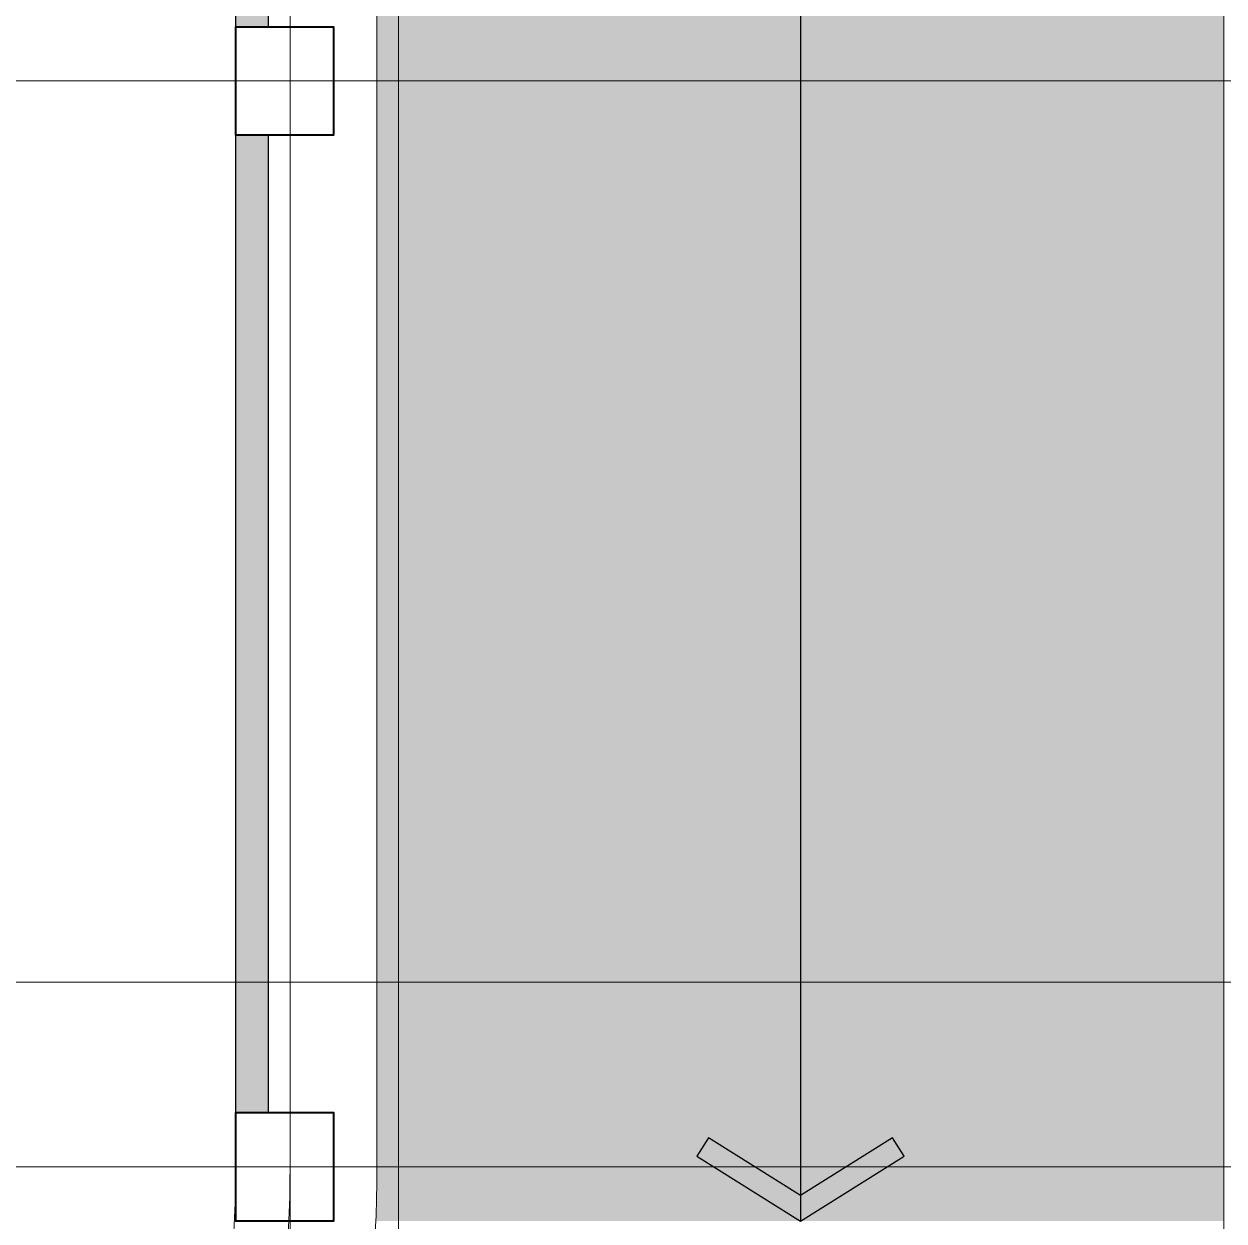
# Model space of a CAD drawing. Header units: millimetres. Extents: x 4003075 to 5615882, y 1445368 to 2591247.
# Drawn here: x 5352125 to 5363175, y 2467168 to 2478193 of the extents above; entities that cross this region are included whole.
import ezdxf

# ---------------------------------------------------------------- set-up
doc = ezdxf.new("R2010")
doc.units = ezdxf.units.MM
doc.layers.add('XR-평면도$0$!!파라펫', color=9, linetype='Continuous')
doc.layers.add('XR-평면도$0$A-ELEV-PATT', color=9, linetype='Continuous')
for name, color, linetype, lineweight in [('XR-평면도$0$A-CNTL', 9, 'Continuous', 15), ('XR-평면도$0$A-CONC-LIN1', 9, 'Continuous', 40), ('XR-평면도$0$A-ELEV-LIN2', 9, 'Continuous', 25), ('XR-평면도$0$A-ELEV-LIN3', 9, 'Continuous', 18), ('XR-평면도$0$A-XXXX-SYMB', 9, 'Continuous', 25)]:
    doc.layers.add(name, color=color, linetype=linetype, lineweight=lineweight)

# ---------------------------------------------------------------- blocks, each defined once
blk = doc.blocks.new('XR-평면도$0$RAMP_내려감(기준층) (220802)')
at = {"layer": 'XR-평면도$0$A-ELEV-PATT'}
h = blk.add_hatch(dxfattribs=at)
h.set_pattern_fill('HEX', color=256, scale=100, angle=135)
h.set_pattern_definition([(135, (-1188188.16, -722710.9), (-388.8564, -388.8564), [317.5, -635]), (255, (-1188188.16, -722710.9), (531.18773, -142.33132), [317.5, -635]), (195, (-1188412.67, -722486.4), (142.33132, -531.18773), [317.5, -635])])
edge = h.paths.add_edge_path()
edge.add_arc((0, -15000), 12100, 540, 542.3683)
edge.add_line((-12090, -15500), (-19900, -15500))
edge.add_line((-19900, -15500), (-19900, 15000))
edge.add_arc((0, 15000), 19900, 0, 180, ccw=False)
edge.add_line((19900, 15000), (19900, -15500))
edge.add_line((19900, -15500), (12090, -15500))
edge.add_arc((0, -15000), 12100, 717.6317, 720)
edge.add_line((12100, -15000), (12100, 15000))
edge.add_arc((0, 15000), 12100, 360, 540)
edge.add_line((-12100, 15000), (-12100, -15000))
at = {"layer": 'XR-평면도$0$A-CNTL', "ltscale": 300}
for points in [[(11300, 40700), (11300, -40700)], [(-25700, -5000), (25700, -5000)], [(-25700, -15000), (25700, -15000)]]:
    blk.add_lwpolyline(points, dxfattribs=at)
for points in [[(-20700, 15000), (-20700, -15000, 0.414214), (0, -35700, 0.414214), (20700, -15000), (20700, 15000, 0.414214), (0, 35700, 0.414214)], [(-11300, 15000), (-11300, -15000, 0.414214), (0, -26300, 0.414214), (11300, -15000), (11300, 15000, 0.414214), (0, 26300, 0.414214)]]:
    blk.add_lwpolyline(points, format="xyb", close=True, dxfattribs=at)
at = {"layer": 'XR-평면도$0$A-CONC-LIN1'}
for points in [[(10800, -4500), (11700, -4500), (11700, -5500), (10800, -5500)], [(10800, -14500), (11700, -14500), (11700, -15500), (10800, -15500)]]:
    blk.add_lwpolyline(points, close=True, dxfattribs=at)
at = {"layer": 'XR-평면도$0$A-ELEV-LIN2'}
for points in [[(10800, -4500), (10800, 4500)], [(11100, -4500), (11100, 4500)], [(10800, -14500), (10800, -5500)], [(11100, -14500), (11100, -5500)]]:
    blk.add_lwpolyline(points, dxfattribs=at)
at = {"layer": 'XR-평면도$0$A-ELEV-LIN3'}
blk.add_lwpolyline([(19900, -36700), (19900, 15000, 0.414214), (0, 34900, 0.414214), (-19900, 15000), (-19900, -36700)], format="xyb", dxfattribs=at)
blk.add_lwpolyline([(-12100, 15000), (-12100, -15000, 0.414214), (0, -27100, 0.414214), (12100, -15000), (12100, 15000, 0.414214), (0, 27100, 0.414214)], format="xyb", close=True, dxfattribs=at)
at = {"layer": 'XR-평면도$0$A-XXXX-SYMB'}
blk.add_lwpolyline([(-16000, -15500), (-16000, 15000, -0.414214), (0, 31000, -0.414214), (16000, 15000), (16000, -15500)], format="xyb", dxfattribs=at)
blk.add_lwpolyline([(15046, -14904), (16000, -15500), (16954, -14904), (16848, -14734), (16000, -15264), (15152, -14734)], close=True, dxfattribs=at)
blk = doc.blocks.new('XR-평면도$0$중심선(210216)')
at = {"layer": 'XR-평면도$0$A-CNTL', "ltscale": 300}
for points in [[(33000, 206000), (33000, -10000)], [(-10000, 130000), (186000, 130000)]]:
    blk.add_lwpolyline(points, dxfattribs=at)
blk = doc.blocks.new('XR-평면도$0$3층진출파라펫')
at = {"layer": 'XR-평면도$0$!!파라펫'}
h = blk.add_hatch(color=9, dxfattribs=at)
h.dxf.hatch_style = 1
h.paths.add_polyline_path([(550903, 1195372), (551203, 1195372), (551203, 1186372), (550903, 1186372)])
h.paths.add_polyline_path([(529303, 1195372), (529303, 1186372), (529003, 1186372), (529003, 1195372), (529303, 1195372)])
h = blk.add_hatch(color=9, dxfattribs=at)
h.dxf.hatch_style = 1
h.paths.add_polyline_path([(550903, 1176372), (551203, 1176372), (551203, 1185372), (550903, 1185372)])
h.paths.add_polyline_path([(529303, 1176372), (529303, 1185372), (529003, 1185372), (529003, 1176372), (529303, 1176372)])

msp = doc.modelspace()

# ---------------------------------------------------------------- linework, layer by layer
at = {"layer": 'XR-평면도$0$A-ELEV-LIN3'}
msp.add_lwpolyline([(5332475, 2497667.6), (5332475, 2467667.6, 0.4142136), (5343275, 2456867.6, 0.4142136), (5354075, 2467667.6), (5354075, 2497667.6, 0.4142136), (5343275, 2508467.6, 0.4142136)], format="xyb", close=True, dxfattribs=at)
msp.add_lwpolyline([(5332475, 2497667.6), (5332475, 2467667.6, 0.4142136), (5343275, 2456867.6, 0.4142136), (5354075, 2467667.6), (5354075, 2497667.6, 0.4142136), (5343275, 2508467.6, 0.4142136)], format="xyb", close=True, dxfattribs=at)
msp.add_lwpolyline([(5332475, 2497667.6), (5332475, 2467667.6, 0.4142136), (5343275, 2456867.6, 0.4142136), (5354075, 2467667.6), (5354075, 2497667.6, 0.4142136), (5343275, 2508467.6, 0.4142136)], format="xyb", close=True, dxfattribs=at)

# ---------------------------------------------------------------- block references
for name, p in [('XR-평면도$0$RAMP_내려감(기준층) (220802)', (5343275, 2482667.6)), ('XR-평면도$0$3층진출파라펫', (4803172.3, 1291795.9)), ('XR-평면도$0$3층진출파라펫', (4803172.3, 1291795.9)), ('XR-평면도$0$3층진출파라펫', (4803172.3, 1291795.9))]:
    msp.add_blockref(name, p)
at = {"layer": 'XR-평면도$0$A-CNTL'}
msp.add_blockref('XR-평면도$0$중심선(210216)', (5322575, 2339367.6), dxfattribs=at)

doc.saveas('drawing.dxf')
